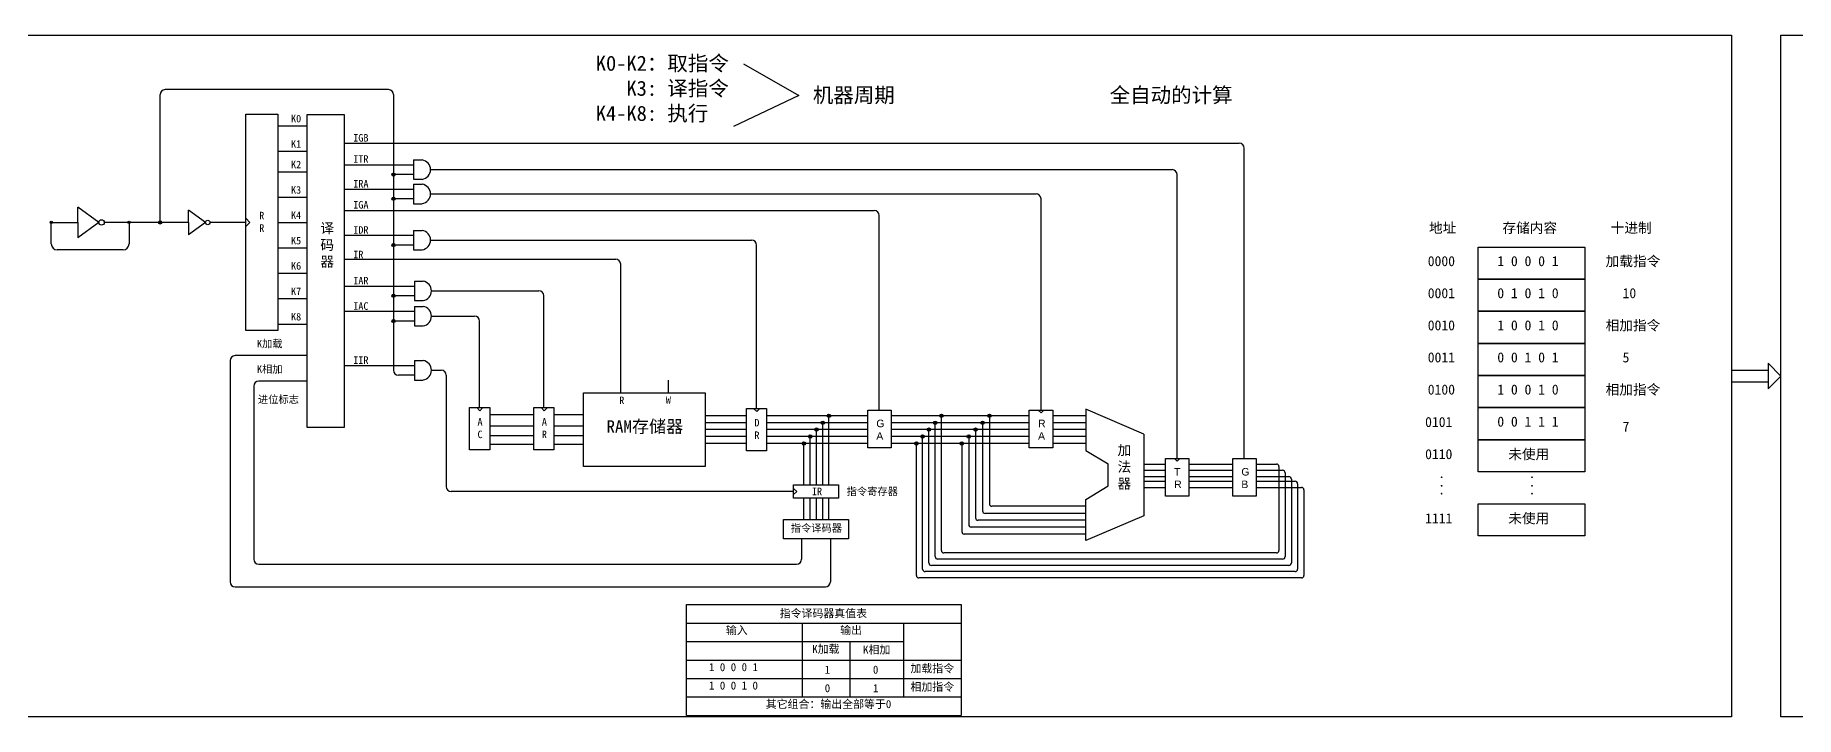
# Model space of a CAD drawing. Header units: inches. Extents: x -6 to 965, y -428 to -142.
# Drawn here: x 688.8 to 829.4, y -428 to -373.5 of the extents above; entities that cross this region are included whole.
import ezdxf

# ---------------------------------------------------------------- set-up
doc = ezdxf.new("R2010")
doc.units = ezdxf.units.IN
doc.header["$MEASUREMENT"] = 0
doc.styles.get("Standard").update_dxf_attribs({"font": 'arial.ttf'})

msp = doc.modelspace()

# ---------------------------------------------------------------- hatches: boundary and pattern name
h = msp.add_hatch(color=256)
h.dxf.hatch_style = 1
h.paths.add_polyline_path([(717.51, -384.67, 1), (717.25, -384.67, 1)])
h = msp.add_hatch(color=256)
h.dxf.hatch_style = 1
h.paths.add_polyline_path([(717.51, -386.61, 1), (717.25, -386.61, 1)])
h = msp.add_hatch(color=256)
h.dxf.hatch_style = 1
h.paths.add_polyline_path([(689.95, -388.5, 0.414214), (690.04, -388.59), (690.04, -388.5), (690.13, -388.5, 1)])
h.paths.add_polyline_path([(690.13, -388.5), (690.04, -388.5), (690.04, -388.59, 0.414214)], flags=17)
h.paths.add_polyline_path([(696.17, -388.5), (696.35, -388.5, 1)])
h.paths.add_polyline_path([(696.35, -388.5), (696.26, -388.5), (696.26, -388.59, 0.414214)])
h.paths.add_polyline_path([(696.26, -388.5), (696.17, -388.5, 0.414214), (696.26, -388.59)])
h = msp.add_hatch(color=256)
h.dxf.hatch_style = 1
h.paths.add_polyline_path([(698.87, -388.5, 1), (698.6, -388.5, 1)])
h = msp.add_hatch(color=256)
h.dxf.hatch_style = 1
h.paths.add_polyline_path([(717.51, -390.31, 1), (717.25, -390.31, 1)])
h = msp.add_hatch(color=256)
h.dxf.hatch_style = 1
h.paths.add_polyline_path([(717.51, -394.36, 1), (717.25, -394.36, 1)])
h = msp.add_hatch(color=256)
h.dxf.hatch_style = 1
h.paths.add_polyline_path([(717.51, -396.38, 1), (717.25, -396.38, 1)])
at = {"true_color": 0xffffff}
h = msp.add_hatch(color=7, dxfattribs=at)
h.dxf.hatch_style = 1
h.paths.add_polyline_path([(751.03, -405.05), (751.3, -405.05, 1)])
h.paths.add_polyline_path([(751.3, -405.05), (751.17, -405.05), (751.17, -405.19, 0.414214)])
h.paths.add_polyline_path([(751.17, -405.05), (751.03, -405.05, 0.414214), (751.17, -405.19)])
h = msp.add_hatch(color=7, dxfattribs=at)
h.dxf.hatch_style = 1
h.paths.add_polyline_path([(751.53, -404.5), (751.8, -404.5, 1)])
h.paths.add_polyline_path([(751.8, -404.5), (751.67, -404.5), (751.67, -404.63, 0.414214)])
h.paths.add_polyline_path([(751.67, -404.5), (751.53, -404.5, 0.414214), (751.67, -404.63)])
h = msp.add_hatch(color=7, dxfattribs=at)
h.dxf.hatch_style = 1
h.paths.add_polyline_path([(752.03, -403.94), (752.3, -403.94, 1)])
h.paths.add_polyline_path([(752.3, -403.94), (752.17, -403.94), (752.17, -404.08, 0.414214)])
h.paths.add_polyline_path([(752.17, -403.94), (752.03, -403.94, 0.414214), (752.17, -404.08)])
h = msp.add_hatch(color=7, dxfattribs=at)
h.dxf.hatch_style = 1
h.paths.add_polyline_path([(760.01, -405.05), (760.28, -405.05, 1)])
h.paths.add_polyline_path([(760.28, -405.05), (760.15, -405.05), (760.15, -405.19, 0.414214)])
h.paths.add_polyline_path([(760.15, -405.05), (760.01, -405.05, 0.414214), (760.15, -405.19)])
h = msp.add_hatch(color=7, dxfattribs=at)
h.dxf.hatch_style = 1
h.paths.add_polyline_path([(760.51, -404.5), (760.78, -404.5, 1)])
h.paths.add_polyline_path([(760.78, -404.5), (760.65, -404.5), (760.65, -404.63, 0.414214)])
h.paths.add_polyline_path([(760.65, -404.5), (760.51, -404.5, 0.414214), (760.65, -404.63)])
h = msp.add_hatch(color=7, dxfattribs=at)
h.dxf.hatch_style = 1
h.paths.add_polyline_path([(761.01, -403.94), (761.28, -403.94, 1)])
h.paths.add_polyline_path([(761.28, -403.94), (761.15, -403.94), (761.15, -404.08, 0.414214)])
h.paths.add_polyline_path([(761.15, -403.94), (761.01, -403.94, 0.414214), (761.15, -404.08)])
h = msp.add_hatch(color=7, dxfattribs=at)
h.dxf.hatch_style = 1
h.paths.add_polyline_path([(763.75, -405.05), (764.02, -405.05, 1)])
h.paths.add_polyline_path([(764.02, -405.05), (763.88, -405.05), (763.88, -405.19, 0.414214)])
h.paths.add_polyline_path([(763.88, -405.05), (763.75, -405.05, 0.414214), (763.88, -405.19)])
h = msp.add_hatch(color=7, dxfattribs=at)
h.dxf.hatch_style = 1
h.paths.add_polyline_path([(764.3, -404.5), (764.57, -404.5, 1)])
h.paths.add_polyline_path([(764.57, -404.5), (764.44, -404.5), (764.44, -404.63, 0.414214)])
h.paths.add_polyline_path([(764.44, -404.5), (764.3, -404.5, 0.414214), (764.44, -404.63)])
h = msp.add_hatch(color=7, dxfattribs=at)
h.dxf.hatch_style = 1
h.paths.add_polyline_path([(764.86, -403.94), (765.13, -403.94, 1)])
h.paths.add_polyline_path([(765.13, -403.94), (764.99, -403.94), (764.99, -404.08, 0.414214)])
h.paths.add_polyline_path([(764.99, -403.94), (764.86, -403.94, 0.414214), (764.99, -404.08)])
h = msp.add_hatch(color=7, dxfattribs=at)
h.dxf.hatch_style = 1
h.paths.add_polyline_path([(750.03, -406.16), (750.3, -406.16, 1)])
h.paths.add_polyline_path([(750.3, -406.16), (750.17, -406.16), (750.17, -406.29, 0.414214)])
h.paths.add_polyline_path([(750.17, -406.16), (750.03, -406.16, 0.414214), (750.17, -406.29)])
h = msp.add_hatch(color=7, dxfattribs=at)
h.dxf.hatch_style = 1
h.paths.add_polyline_path([(750.53, -405.6), (750.8, -405.6, 1)])
h.paths.add_polyline_path([(750.8, -405.6), (750.67, -405.6), (750.67, -405.74, 0.414214)])
h.paths.add_polyline_path([(750.67, -405.6), (750.53, -405.6, 0.414214), (750.67, -405.74)])
h = msp.add_hatch(color=7, dxfattribs=at)
h.dxf.hatch_style = 1
h.paths.add_polyline_path([(759.01, -406.16), (759.28, -406.16, 1)])
h.paths.add_polyline_path([(759.28, -406.16), (759.15, -406.16), (759.15, -406.29, 0.414214)])
h.paths.add_polyline_path([(759.15, -406.16), (759.01, -406.16, 0.414214), (759.15, -406.29)])
h = msp.add_hatch(color=7, dxfattribs=at)
h.dxf.hatch_style = 1
h.paths.add_polyline_path([(759.51, -405.6), (759.78, -405.6, 1)])
h.paths.add_polyline_path([(759.78, -405.6), (759.65, -405.6), (759.65, -405.74, 0.414214)])
h.paths.add_polyline_path([(759.65, -405.6), (759.51, -405.6, 0.414214), (759.65, -405.74)])
h = msp.add_hatch(color=7, dxfattribs=at)
h.dxf.hatch_style = 1
h.paths.add_polyline_path([(762.64, -406.16), (762.91, -406.16, 1)])
h.paths.add_polyline_path([(762.91, -406.16), (762.78, -406.16), (762.78, -406.29, 0.414214)])
h.paths.add_polyline_path([(762.78, -406.16), (762.64, -406.16, 0.414214), (762.78, -406.29)])
h = msp.add_hatch(color=7, dxfattribs=at)
h.dxf.hatch_style = 1
h.paths.add_polyline_path([(763.2, -405.6), (763.47, -405.6, 1)])
h.paths.add_polyline_path([(763.47, -405.6), (763.33, -405.6), (763.33, -405.74, 0.414214)])
h.paths.add_polyline_path([(763.33, -405.6), (763.2, -405.6, 0.414214), (763.33, -405.74)])

# ---------------------------------------------------------------- linework, layer by layer
for p, q in [((745.35, -375.83), (749.76, -378.37)), ((749.76, -378.37), (744.53, -380.83)), ((720.34, -384.28), (779.58, -384.28)), ((720.34, -386.22), (768.71, -386.22)), ((692.17, -388.5), (692.17, -387.28)), ((693.84, -388.5), (692.17, -387.28)), ((690.04, -388.5), (692.17, -388.5)), ((690.04, -390.21), (690.04, -388.5)), ((692.17, -388.5), (692.17, -389.72)), ((693.84, -388.5), (692.17, -389.72)), ((698.74, -388.5), (694.28, -388.5)), ((696.26, -388.5), (696.26, -390.21)), ((695.78, -390.69), (690.52, -390.69)), ((720.34, -389.91), (745.98, -389.91)), ((746.38, -403.36), (746.38, -390.31)), ((713.45, -391.44), (735.13, -391.44)), ((735.53, -402.11), (735.53, -391.84)), ((720.41, -393.97), (729, -393.97)), ((729.4, -403.29), (729.4, -394.37)), ((720.41, -395.99), (723.86, -395.99)), ((724.26, -403.29), (724.26, -396.39)), ((739.34, -402.11), (739.34, -401.09)), ((724.04, -403.29), (724.28, -403.54)), ((724.53, -403.29), (724.28, -403.54)), ((729.17, -403.29), (729.42, -403.54)), ((729.67, -403.29), (729.42, -403.54)), ((746.15, -403.36), (746.4, -403.61)), ((746.65, -403.36), (746.4, -403.61)), ((728.59, -403.87), (725.07, -403.87)), ((728.59, -404.78), (725.07, -404.78)), ((732.56, -403.87), (730.2, -403.87)), ((732.56, -404.78), (730.2, -404.78)), ((745.57, -403.94), (742.29, -403.94)), ((745.57, -404.5), (742.29, -404.5)), ((745.57, -405.05), (742.29, -405.05)), ((749.08, -403.94), (747.18, -403.94)), ((749.08, -404.5), (747.18, -404.5)), ((749.08, -405.05), (747.18, -405.05)), ((755.26, -403.94), (749.08, -403.94)), ((755.26, -404.5), (749.08, -404.5)), ((755.26, -405.05), (749.08, -405.05)), ((728.59, -405.56), (725.07, -405.56)), ((728.59, -406.25), (725.07, -406.25)), ((732.56, -405.56), (730.2, -405.56)), ((732.56, -406.25), (730.2, -406.25)), ((745.57, -405.6), (742.29, -405.6)), ((745.57, -406.16), (742.29, -406.16)), ((749.08, -405.6), (747.18, -405.6)), ((749.08, -406.16), (747.18, -406.16)), ((755.26, -405.6), (749.08, -405.6)), ((755.26, -406.16), (749.08, -406.16)), ((772.7, -413.91), (772.7, -410.63)), ((777.31, -411.93), (772.7, -413.91)), ((740.8, -427.88), (740.8, -419.03)), ((740.8, -419.03), (762.73, -419.03)), ((762.73, -419.03), (762.73, -427.88)), ((750.02, -420.51), (750.02, -426.4)), ((758.12, -420.51), (758.12, -426.4)), ((740.8, -421.98), (758.12, -421.98)), ((753.84, -421.98), (753.84, -426.4)), ((740.8, -423.46), (762.73, -423.46)), ((740.8, -424.93), (762.73, -424.93)), ((740.8, -426.4), (762.73, -426.4)), ((740.8, -427.88), (762.73, -427.88))]:
    msp.add_line(p, q)
at = {"color": 85, "true_color": 0x58ba48}
for p, q in [((698.74, -388.5), (698.74, -378.29)), ((716.98, -377.89), (699.14, -377.89)), ((717.38, -378.29), (717.38, -400.3)), ((710.49, -380.82), (708.13, -380.82)), ((710.49, -382.84), (708.13, -382.84)), ((718.98, -383.5), (718.98, -385.05)), ((718.98, -383.5), (719.68, -383.5)), ((710.49, -384.48), (708.13, -384.48)), ((718.98, -384.67), (717.38, -384.67)), ((718.98, -385.05), (719.68, -385.05)), ((710.49, -386.51), (708.13, -386.51)), ((718.98, -386.61), (717.38, -386.61)), ((718.98, -385.45), (718.98, -387)), ((718.98, -385.45), (719.68, -385.45)), ((701, -388.5), (701, -387.51)), ((702.36, -388.5), (701, -387.51)), ((705.58, -388.17), (705.91, -388.5)), ((718.98, -387), (719.68, -387)), ((701, -388.5), (698.87, -388.5)), ((701, -388.5), (701, -389.49)), ((702.36, -388.5), (701, -389.49)), ((705.58, -388.5), (702.72, -388.5)), ((705.58, -388.83), (705.91, -388.5)), ((710.49, -388.53), (708.13, -388.53)), ((718.98, -389.14), (718.98, -390.69)), ((718.98, -389.14), (719.68, -389.14)), ((710.49, -390.56), (708.13, -390.56)), ((718.98, -390.31), (717.38, -390.31)), ((718.98, -390.69), (719.68, -390.69)), ((710.49, -392.59), (708.13, -392.59)), ((719.05, -393.19), (719.05, -394.74)), ((719.05, -393.19), (719.75, -393.19)), ((710.49, -394.61), (708.13, -394.61)), ((719.05, -394.36), (717.38, -394.36)), ((719.05, -394.74), (719.75, -394.74)), ((719.05, -396.38), (717.38, -396.38)), ((719.05, -395.22), (719.05, -396.77)), ((719.05, -395.22), (719.75, -395.22)), ((710.49, -396.64), (708.13, -396.64)), ((719.05, -396.77), (719.75, -396.77)), ((710.49, -399.14), (704.72, -399.14)), ((704.32, -399.54), (704.32, -417.21)), ((713.45, -399.92), (719.05, -399.92)), ((719.05, -400.7), (717.78, -400.7)), ((719.05, -399.54), (719.05, -401.09)), ((719.05, -399.54), (719.75, -399.54)), ((720.41, -400.31), (721.19, -400.31)), ((721.59, -400.71), (721.59, -409.59)), ((824.28, -400.3), (827.19, -400.3)), ((828.21, -400.77), (827.19, -399.75)), ((827.19, -399.75), (827.19, -401.78)), ((828.21, -400.77), (827.19, -401.78)), ((706.21, -401.57), (706.21, -415.41)), ((710.49, -401.17), (706.61, -401.17)), ((719.05, -401.09), (719.75, -401.09)), ((824.28, -401.23), (827.19, -401.23)), ((751.17, -409.45), (751.17, -405.05)), ((751.67, -409.45), (751.67, -404.5)), ((752.17, -409.45), (752.17, -403.94)), ((750.17, -409.45), (750.17, -406.16)), ((750.67, -409.45), (750.67, -405.6)), ((749.34, -409.99), (721.99, -409.99)), ((749.34, -409.75), (749.59, -409.99)), ((749.34, -410.24), (749.59, -409.99)), ((750.17, -412.23), (750.17, -410.54)), ((750.67, -412.23), (750.67, -410.54)), ((751.17, -412.23), (751.17, -410.54)), ((751.67, -412.23), (751.67, -410.54)), ((752.17, -412.23), (752.17, -410.54)), ((749.98, -413.79), (749.98, -415.41)), ((752.28, -413.79), (752.28, -417.21)), ((706.61, -415.81), (749.58, -415.81)), ((704.72, -417.61), (751.88, -417.61)), ((749.98, -417.61), (749.98, -417.63))]:
    msp.add_line(p, q, dxfattribs=at)
at = {"color": 7, "true_color": 0xffffff}
for p, q in [((713.45, -382.17), (784.95, -382.17)), ((713.45, -383.89), (718.98, -383.89)), ((785.35, -407.36), (785.35, -382.57)), ((779.98, -407.36), (779.98, -384.68)), ((713.45, -385.83), (718.98, -385.83)), ((769.11, -403.5), (769.11, -386.62)), ((713.45, -387.55), (755.79, -387.55)), ((756.19, -403.5), (756.19, -387.95)), ((713.45, -389.52), (718.98, -389.52)), ((713.45, -393.58), (719.05, -393.58)), ((713.45, -395.6), (719.05, -395.6)), ((768.89, -403.5), (769.11, -403.72)), ((769.32, -403.5), (769.11, -403.72)), ((777.31, -405.42), (772.7, -403.43)), ((772.7, -403.43), (772.7, -406.71)), ((768.17, -403.94), (757.13, -403.94)), ((768.17, -404.5), (757.13, -404.5)), ((768.17, -405.05), (757.13, -405.05)), ((760.15, -415.7), (760.15, -405.05)), ((760.65, -415.2), (760.65, -404.5)), ((761.15, -414.7), (761.15, -403.94)), ((763.88, -405.05), (763.88, -412.09)), ((764.44, -404.5), (764.44, -411.54)), ((764.99, -403.94), (764.99, -410.98)), ((772.7, -403.94), (770.04, -403.94)), ((772.7, -404.5), (770.04, -404.5)), ((772.7, -405.05), (770.04, -405.05)), ((768.17, -405.6), (757.13, -405.6)), ((768.17, -406.16), (757.13, -406.16)), ((759.15, -416.7), (759.15, -406.16)), ((759.65, -416.2), (759.65, -405.6)), ((762.78, -406.16), (762.78, -413.2)), ((763.33, -405.6), (763.33, -412.64)), ((772.7, -405.6), (770.04, -405.6)), ((772.7, -406.16), (770.04, -406.16)), ((777.31, -405.42), (777.31, -411.93)), ((772.7, -406.71), (774.48, -407.79)), ((774.48, -409.55), (774.48, -407.79)), ((777.31, -407.8), (779.04, -407.8)), ((779.77, -407.36), (779.98, -407.58)), ((780.19, -407.36), (779.98, -407.58)), ((780.91, -407.8), (784.42, -407.8)), ((786.29, -407.8), (787.91, -407.8)), ((777.31, -408.3), (779.04, -408.3)), ((777.31, -408.8), (779.04, -408.8)), ((777.31, -409.17), (779.04, -409.17)), ((780.91, -408.3), (784.42, -408.3)), ((780.91, -408.8), (784.42, -408.8)), ((780.91, -409.17), (784.42, -409.17)), ((786.29, -408.3), (788.41, -408.3)), ((786.29, -408.8), (788.91, -408.8)), ((786.29, -409.17), (789.41, -409.17)), ((788.11, -408), (788.11, -414.7)), ((788.61, -408.5), (788.61, -415.2)), ((789.11, -409), (789.11, -415.7)), ((772.7, -410.63), (774.48, -409.55)), ((777.31, -409.67), (779.04, -409.67)), ((780.91, -409.67), (784.42, -409.67)), ((786.29, -409.67), (789.91, -409.67)), ((789.61, -409.37), (789.61, -416.2)), ((790.11, -409.87), (790.11, -416.7)), ((772.7, -411.74), (764.64, -411.74)), ((772.7, -411.18), (765.19, -411.18)), ((772.7, -413.4), (762.98, -413.4)), ((772.7, -412.84), (763.53, -412.84)), ((772.7, -412.29), (764.08, -412.29)), ((787.91, -414.9), (761.35, -414.9)), ((788.91, -415.9), (760.35, -415.9)), ((788.41, -415.4), (760.85, -415.4)), ((789.91, -416.9), (759.35, -416.9)), ((789.41, -416.4), (759.85, -416.4))]:
    msp.add_line(p, q, dxfattribs=at)
at = {"color": 7}
msp.add_line((740.8, -420.51), (762.73, -420.51), dxfattribs=at)
for points in [[(687.56, -373.54), (824.28, -373.54), (824.28, -428), (687.56, -428)], [(828.21, -373.54), (964.93, -373.54), (964.93, -428), (828.21, -428)], [(804.03, -390.47), (812.55, -390.47), (812.55, -393.03), (804.03, -393.03)], [(804.03, -393.03), (812.55, -393.03), (812.55, -395.6), (804.03, -395.6)], [(804.03, -395.6), (812.55, -395.6), (812.55, -398.16), (804.03, -398.16)], [(804.03, -398.16), (812.55, -398.16), (812.55, -400.73), (804.03, -400.73)], [(804.03, -400.73), (812.55, -400.73), (812.55, -403.29), (804.03, -403.29)], [(732.56, -402.11), (742.29, -402.11), (742.29, -407.99), (732.56, -407.99)], [(725.07, -406.67), (723.46, -406.67), (723.46, -403.29), (725.07, -403.29)], [(730.2, -406.67), (728.59, -406.67), (728.59, -403.29), (730.2, -403.29)], [(747.18, -406.74), (745.57, -406.74), (745.57, -403.36), (747.18, -403.36)], [(804.03, -403.29), (812.55, -403.29), (812.55, -405.86), (804.03, -405.86)], [(804.03, -405.86), (812.55, -405.86), (812.55, -408.42), (804.03, -408.42)], [(804.03, -410.99), (812.55, -410.99), (812.55, -413.55), (804.03, -413.55)]]:
    msp.add_lwpolyline(points, close=True)
at = {"color": 85, "true_color": 0x58ba48}
for points in [[(705.58, -379.86), (708.13, -379.86), (708.13, -397.14), (705.58, -397.14)], [(749.34, -409.45), (752.94, -409.45), (752.94, -410.54), (749.34, -410.54)], [(748.53, -412.23), (753.72, -412.23), (753.72, -413.79), (748.53, -413.79)]]:
    msp.add_lwpolyline(points, close=True, dxfattribs=at)
at = {"color": 7, "true_color": 0xffffff}
for points in [[(710.49, -379.88), (713.45, -379.88), (713.45, -404.89), (710.49, -404.89)], [(755.26, -403.5), (757.13, -403.5), (757.13, -406.52), (755.26, -406.52)], [(768.17, -403.5), (770.04, -403.5), (770.04, -406.52), (768.17, -406.52)], [(779.04, -407.36), (780.91, -407.36), (780.91, -410.38), (779.04, -410.38)], [(784.42, -407.36), (786.29, -407.36), (786.29, -410.38), (784.42, -410.38)]]:
    msp.add_lwpolyline(points, close=True, dxfattribs=at)
at = {"color": 85, "true_color": 0x58ba48}
for centre, radius in [((717.38, -384.67), 0.131), ((717.38, -386.61), 0.131), ((698.74, -388.5), 0.131), ((702.54, -388.5), 0.178), ((717.38, -390.31), 0.131), ((717.38, -394.36), 0.131), ((717.38, -396.38), 0.131)]:
    msp.add_circle(centre, radius, dxfattribs=at)
for centre, radius in [((690.04, -388.5), 0.0903), ((694.06, -388.5), 0.219), ((696.26, -388.5), 0.0903)]:
    msp.add_circle(centre, radius)
at = {"color": 7, "true_color": 0xffffff}
for centre in [(751.17, -405.05), (751.67, -404.5), (752.17, -403.94), (760.15, -405.05), (760.65, -404.5), (761.15, -403.94), (763.88, -405.05), (764.44, -404.5), (764.99, -403.94), (750.17, -406.16), (750.67, -405.6), (759.15, -406.16), (759.65, -405.6), (762.78, -406.16), (763.33, -405.6)]:
    msp.add_circle(centre, 0.135, dxfattribs=at)
at = {"color": 85, "true_color": 0x58ba48}
for centre, radius, start, end in [((699.14, -378.29), 0.4, 90, 180), ((716.98, -378.29), 0.4, 0, 90), ((719.55, -384.28), 0.787, 279.2862, 80.7138), ((719.55, -386.22), 0.787, 279.2862, 80.7138), ((719.55, -389.91), 0.787, 279.2862, 80.7138), ((719.62, -393.97), 0.787, 279.2862, 80.7138), ((719.62, -395.99), 0.787, 279.2862, 80.7138), ((704.72, -399.54), 0.4, 90, 180), ((717.78, -400.3), 0.4, 180, 270), ((719.62, -400.31), 0.787, 279.2862, 80.7138), ((721.19, -400.71), 0.4, 0, 90), ((706.61, -401.57), 0.4, 90, 180), ((721.99, -409.59), 0.4, 180, 270), ((706.61, -415.41), 0.4, 180, 270), ((749.58, -415.41), 0.4, 270, 0), ((704.72, -417.21), 0.4, 180, 270), ((751.88, -417.21), 0.4, 270, 0)]:
    msp.add_arc(centre, radius, start, end, dxfattribs=at)
at = {"color": 7, "true_color": 0xffffff}
for centre, radius, start, end in [((784.95, -382.57), 0.4, 0, 90), ((755.79, -387.95), 0.4, 0, 90), ((787.91, -408), 0.2, 0, 90), ((788.41, -408.5), 0.2, 360, 90), ((788.91, -409), 0.2, 0, 90), ((789.41, -409.37), 0.2, 0, 90), ((789.91, -409.87), 0.2, 0, 90), ((764.08, -412.09), 0.2, 180, 270), ((764.64, -411.54), 0.2, 180, 270), ((765.19, -410.98), 0.2, 180, 270), ((762.98, -413.2), 0.2, 180, 270), ((763.53, -412.64), 0.2, 180, 270), ((761.35, -414.7), 0.2, 180, 270), ((787.91, -414.7), 0.2, 270, 0), ((759.85, -416.2), 0.2, 180, 270), ((760.35, -415.7), 0.2, 180, 270), ((760.85, -415.2), 0.2, 180, 270), ((788.41, -415.2), 0.2, 270, 360), ((788.91, -415.7), 0.2, 270, 0), ((789.41, -416.2), 0.2, 270, 0), ((759.35, -416.7), 0.2, 180, 270), ((789.91, -416.7), 0.2, 270, 0)]:
    msp.add_arc(centre, radius, start, end, dxfattribs=at)
for centre, radius, start, end in [((779.58, -384.68), 0.4, 0, 90), ((768.71, -386.62), 0.4, 0, 90), ((690.52, -390.21), 0.476, 180, 270), ((695.78, -390.21), 0.476, 270, 0), ((745.98, -390.31), 0.4, 0, 90), ((735.13, -391.84), 0.4, 0, 90), ((729, -394.37), 0.4, 0, 90), ((723.86, -396.39), 0.4, 0, 90)]:
    msp.add_arc(centre, radius, start, end)

# ---------------------------------------------------------------- texts
at = {"color": 85, "true_color": 0x58ba48, "attachment_point": 1}
for s, width, gutter_width, insert, char_height in [('{\\fSimSun|b0|i0|c134|p2;K0-K2：取指令\\P   K3: 译指令\\PK4-K8: 执行}', 12.5437, 1, (733.54, -375.18), 1.2), ('{\\fSimSun|b0|i0|c134|p2;机器周期}', 12.5437, 1, (750.88, -377.72), 1.2), ('{\\fSimSun|b0|i0|c134|p2;全自动的计算}', 12.5437, 1, (774.59, -377.72), 1.2), ('{\\fSimSun|b0|i0|c134|p2;K0}', 2.8518, 1, (709.19, -379.9), 0.6), ('{\\fSimSun|b0|i0|c134|p2;K1}', 2.8518, 1, (709.19, -381.93), 0.6), ('{\\fSimSun|b0|i0|c134|p2;IGB}', 2.8518, 1, (714.16, -381.44), 0.6), ('{\\fSimSun|b0|i0|c134|p2;K2}', 2.8518, 1, (709.19, -383.57), 0.6), ('{\\fSimSun|b0|i0|c134|p2;ITR}', 2.8518, 1, (714.16, -383.13), 0.6), ('{\\fSimSun|b0|i0|c134|p2;IRA}', 2.8518, 1, (714.16, -385.11), 0.6), ('{\\fSimSun|b0|i0|c134|p2;K3}', 2.8518, 1, (709.19, -385.6), 0.6), ('{\\fSimSun|b0|i0|c134|p2;R\\PR}', 2.8518, 1, (706.65, -387.65), 0.6), ('{\\fSimSun|b0|i0|c134|p2;K4}', 2.8518, 1, (709.19, -387.62), 0.6), ('{\\fSimSun|b0|i0|c134|p2;IGA}', 2.8518, 1, (714.16, -386.79), 0.6), ('{\\fSimSun|b0|i0|c134|p2;IDR}', 2.8518, 1, (714.16, -388.8), 0.6), ('{\\fSimSun|b0|i0|c134|p2;K5}', 2.8518, 1, (709.19, -389.65), 0.6), ('{\\fSimSun|b0|i0|c134|p2;IR}', 2.8518, 1, (714.16, -390.76), 0.6), ('{\\fSimSun|b0|i0|c134|p2;K6}', 2.8518, 1, (709.19, -391.67), 0.6), ('{\\fSimSun|b0|i0|c134|p2;1 0 0 0 1}', 5.1681, 1, (805.56, -391.19), 0.8), ('{\\fSimSun|b0|i0|c134|p2;    加载指令}', 7.8751, 1, (812.04, -391.19), 0.8), ('{\\fSimSun|b0|i0|c134|p2;K7}', 2.8518, 1, (709.19, -393.7), 0.6), ('{\\fSimSun|b0|i0|c134|p2;IAR}', 2.8518, 1, (714.16, -392.85), 0.6), ('{\\fSimSun|b0|i0|c134|p2;IAC}', 2.8518, 1, (714.16, -394.88), 0.6), ('{\\fSimSun|b0|i0|c134|p2;K8}', 2.8518, 1, (709.19, -395.73), 0.6), ('{\\fSimSun|b0|i0|c134|p2;1 0 0 1 0}', 5.1681, 1, (805.56, -396.32), 0.8), ('{\\fSimSun|b0|i0|c134|p2;    相加指令}', 7.8751, 1, (812.04, -396.32), 0.8), ('{\\fSimSun|b0|i0|c134|p2;K加载}', 2.8518, 1, (706.47, -397.89), 0.6), ('{\\fSimSun|b0|i0|c134|p2;IIR}', 2.8518, 1, (714.16, -399.2), 0.6), ('{\\fSimSun|b0|i0|c134|p2;K相加}', 2.8518, 1, (706.47, -399.92), 0.6), ('{\\fSimSun|b0|i0|c134|p2;进位标志}', 3.7063, 1, (706.55, -402.34), 0.6), ('{\\fSimSun|b0|i0|c134|p2;1 0 0 1 0}', 5.1681, 1, (805.56, -401.45), 0.8), ('{\\fSimSun|b0|i0|c134|p2;    相加指令}', 7.8751, 1, (812.04, -401.45), 0.8), ('{\\fSimSun|b0|i0|c134|p2;IR}', 12.8793, 1, (750.8, -409.69), 0.6), ('{\\fSimSun|b0|i0|c134|p2;指令寄存器}', 12.8793, 1, (753.58, -409.69), 0.6), ('{\\fSimSun|b0|i0|c134|p2;指令译码器}', 12.8793, 1, (749.12, -412.62), 0.6), ('{\\fSimSun|b0|i0|c134|p2;1 0 0 0 1}', 6.1329, 1.6, (742.58, -423.71), 0.6393), ('{\\fSimSun|b0|i0|c134|p2;1}', 6.1329, 1.6, (751.83, -423.91), 0.6393), ('{\\fSimSun|b0|i0|c134|p2;加载指令}', 6.1329, 1.6, (758.68, -423.81), 0.6393), ('{\\fSimSun|b0|i0|c134|p2;1 0 0 1 0}', 6.1329, 1.6, (742.58, -425.18), 0.6393), ('{\\fSimSun|b0|i0|c134|p2;1}', 6.1329, 1.6, (755.68, -425.39), 0.6393), ('{\\fSimSun|b0|i0|c134|p2;相加指令}', 6.1329, 1.6, (758.68, -425.28), 0.6393)]:
    msp.add_mtext_dynamic_manual_height_columns(s, width=width, gutter_width=gutter_width, heights=[0], dxfattribs=dict(at, insert=insert, char_height=char_height))
at = {"color": 7, "true_color": 0xffffff, "attachment_point": 1}
for s, width, gutter_width, insert, char_height in [('{\\fSimSun|b0|i0|c134|p2;译\\P码\\P器}', 2.8518, 1, (711.54, -388.56), 0.8), ('{\\fSimSun|b0|i0|c134|p2;地址}', 5.1681, 1, (800.1, -388.53), 0.8), ('{\\fSimSun|b0|i0|c134|p2;存储内容}', 5.1681, 1, (805.97, -388.53), 0.8), ('{\\fSimSun|b0|i0|c134|p2;十进制}', 5.1681, 1, (814.62, -388.53), 0.8), ('{\\fSimSun|b0|i0|c134|p2;   0000}', 5.1681, 1, (798.37, -391.19), 0.8), ('{\\fSimSun|b0|i0|c134|p2;   0001}', 5.1681, 1, (798.37, -393.75), 0.8), ('{\\fSimSun|b0|i0|c134|p2;0 1 0 1 0}', 5.1681, 1, (805.56, -393.75), 0.8), ('{\\fSimSun|b0|i0|c134|p2;    10}', 5.1681, 1, (813.39, -393.75), 0.8), ('{\\fSimSun|b0|i0|c134|p2;   0010}', 5.1681, 1, (798.37, -396.32), 0.8), ('{\\fSimSun|b0|i0|c134|p2;   0011}', 5.1681, 1, (798.37, -398.88), 0.8), ('{\\fSimSun|b0|i0|c134|p2;0 0 1 0 1}', 5.1681, 1, (805.56, -398.88), 0.8), ('{\\fSimSun|b0|i0|c134|p2;    5}', 5.1681, 1, (813.39, -398.88), 0.8), ('{\\fSimSun|b0|i0|c134|p2;   0100}', 5.1681, 1, (798.37, -401.45), 0.8), ('G\\PA', 1.1224, 1, (755.95, -404.26), 0.6), ('R\\PA', 1.1224, 1, (768.87, -404.26), 0.6), ('{\\fSimSun|b0|i0|c134|p2;   0101}', 5.1681, 1, (798.16, -404.04), 0.8), ('{\\fSimSun|b0|i0|c134|p2;0 0 1 1 1}', 5.1681, 1, (805.56, -404.01), 0.8), ('{\\fSimSun|b0|i0|c134|p2;    7}', 5.1681, 1, (813.39, -404.41), 0.8), ('{\\fSimSun|b0|i0|c134|p2;加\\P法\\P器}', 5.7182, 1, (775.22, -406.29), 0.8), ('{\\fSimSun|b0|i0|c134|p2;   0110}', 5.1681, 1, (798.16, -406.61), 0.8), ('{\\fSimSun|b0|i0|c134|p2;  未使用}', 5.1681, 1, (805.35, -406.61), 0.8), ('T\\PR', 1.1224, 1, (779.74, -408.12), 0.6), ('G\\PB', 1.1224, 1, (785.11, -408.12), 0.6), ('{\\fSimSun|b0|i0|c134|p2;.}', 5.1681, 1, (800.84, -408.12), 0.8), ('{\\fSimSun|b0|i0|c134|p2;.}', 5.1681, 1, (808.06, -408.12), 0.8), ('{\\fSimSun|b0|i0|c134|p2;.}', 5.1681, 1, (800.84, -408.8), 0.8), ('{\\fSimSun|b0|i0|c134|p2;.}', 5.1681, 1, (800.84, -409.43), 0.8), ('{\\fSimSun|b0|i0|c134|p2;.}', 5.1681, 1, (808.06, -408.8), 0.8), ('{\\fSimSun|b0|i0|c134|p2;.}', 5.1681, 1, (808.06, -409.43), 0.8), ('{\\fSimSun|b0|i0|c134|p2;   1111}', 5.1681, 1, (798.16, -411.74), 0.8), ('{\\fSimSun|b0|i0|c134|p2;  未使用}', 5.1681, 1, (805.35, -411.74), 0.8), ('{\\fSimSun|b0|i0|c134|p2;0}', 6.1329, 1.6, (755.68, -423.91), 0.6393), ('{\\fSimSun|b0|i0|c134|p2;0}', 6.1329, 1.6, (751.83, -425.39), 0.6393)]:
    msp.add_mtext_dynamic_manual_height_columns(s, width=width, gutter_width=gutter_width, heights=[0], dxfattribs=dict(at, insert=insert, char_height=char_height))
at = {"color": 7, "attachment_point": 1}
for s, width, gutter_width, insert, char_height in [('{\\fSimSun|b0|i0|c134|p2;R}', 12.8793, 1, (735.41, -402.41), 0.6), ('{\\fSimSun|b0|i0|c134|p2;W}', 12.8793, 1, (739.13, -402.39), 0.6), ('{\\fSimSun|b0|i0|c134|p2;A\\PC}', 12.8793, 1, (724.09, -404.13), 0.6), ('{\\fSimSun|b0|i0|c134|p2;A\\PR}', 12.8793, 1, (729.23, -404.13), 0.6), ('{\\fSimSun|b0|i0|c134|p2;RAM存储器}', 12.8793, 1, (734.39, -404.3), 1), ('{\\fSimSun|b0|i0|c134|p2;D\\PR}', 12.8793, 1, (746.21, -404.2), 0.6), ('{\\fSimSun|b0|i0|c134|p2; 指令译码器真值表}', 11.6468, 1.6, (747.8, -419.41), 0.6393), ('{\\fSimSun|b0|i0|c134|p2;输入}', 6.1329, 1.6, (743.93, -420.76), 0.6393), ('{\\fSimSun|b0|i0|c134|p2;输出}', 6.1329, 1.6, (753.06, -420.76), 0.6393), ('{\\fSimSun|b0|i0|c134|p2;K加载}', 6.1329, 1.6, (750.83, -422.26), 0.6393), ('{\\fSimSun|b0|i0|c134|p2;K相加}', 6.1329, 1.6, (754.89, -422.31), 0.6393)]:
    msp.add_mtext_dynamic_manual_height_columns(s, width=width, gutter_width=gutter_width, heights=[0], dxfattribs=dict(at, insert=insert, char_height=char_height))
at = {"insert": (747.12, -426.66), "char_height": 0.6393, "attachment_point": 1}
msp.add_mtext_dynamic_manual_height_columns('{\\fSimSun|b0|i0|c134|p2;其它组合：输出全部等于0}', width=11.1804, gutter_width=1.6, heights=[0], dxfattribs=at)

doc.saveas('drawing.dxf')
